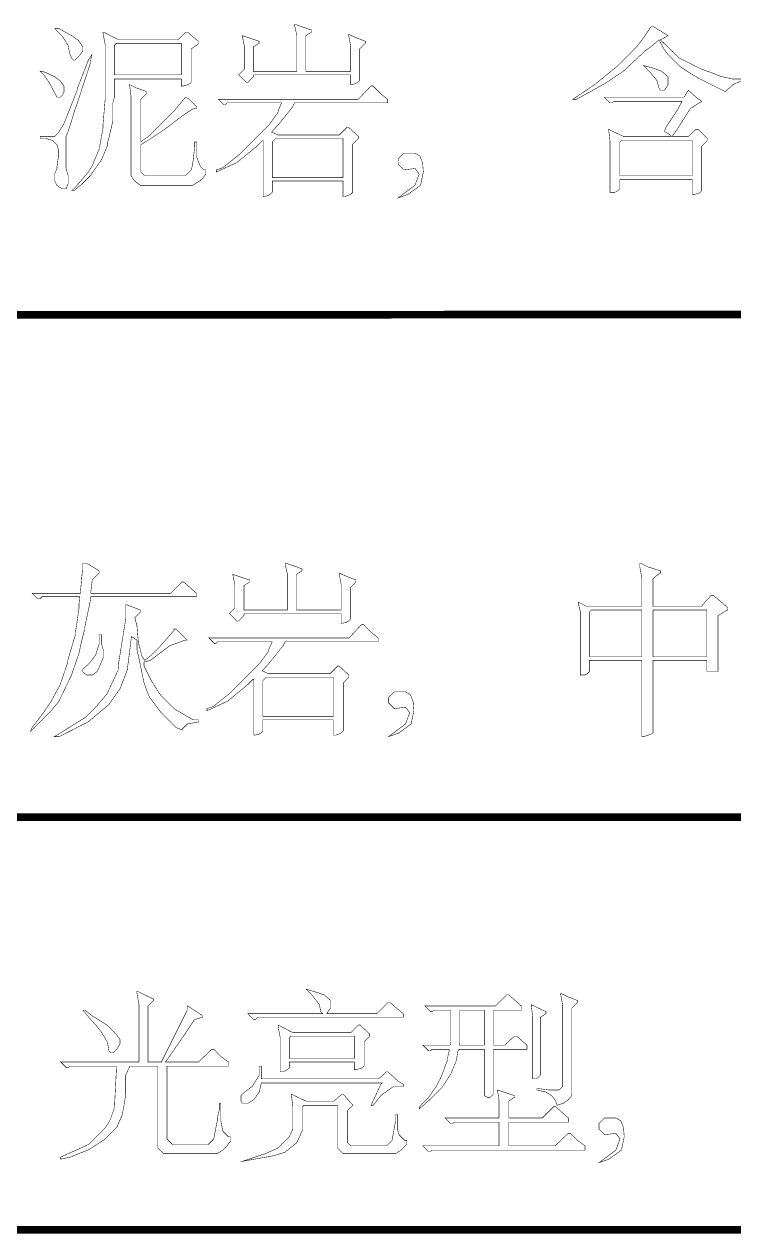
# Model space of a CAD drawing. Extents: x 94 to 452, y -72 to 1042.
# Drawn here: x 237.5 to 251.42, y 119.26 to 143.01 of the extents above; entities that cross this region are included whole.
import ezdxf

# ---------------------------------------------------------------- set-up
doc = ezdxf.new("R2010")
doc.units = 0
doc.header["$MEASUREMENT"] = 0
doc.layers.add('TREE_LAYER', color=7, linetype='Continuous')

msp = doc.modelspace()

# ---------------------------------------------------------------- linework, layer by layer
at = {"layer": 'TREE_LAYER'}
for points, const_width, elevation in [([(242.818463, 143.002322), (242.804738, 143.002322), (242.804738, 142.974871), (242.845914, 142.79644), (242.845914, 142.082714), (242.832189, 142.082714), (242.008659, 142.082714), (241.994934, 142.082714), (241.994934, 142.563107), (242.104738, 142.631734), (242.104738, 142.631734), (242.104738, 142.67291), (241.775326, 142.782714), (241.816502, 142.576832), (241.816502, 142.123891), (241.706698, 142.014087), (241.857679, 141.863107), (241.88513, 141.863107), (241.994934, 141.97291), (241.994934, 142.000361), (242.008659, 142.014087), (243.902777, 142.014087), (243.902777, 142.000361), (243.902777, 141.82193), (243.98513, 141.835656), (244.040032, 141.863107), (244.081208, 141.904283), (244.081208, 142.52193), (244.191012, 142.631734), (244.191012, 142.67291), (244.012581, 142.741538), (243.8616, 142.810165), (243.902777, 142.576832), (243.902777, 142.082714), (243.902777, 142.082714), (243.024345, 142.082714), (243.024345, 142.082714), (243.024345, 142.782714), (243.134149, 142.851342), (243.134149, 142.851342), (243.134149, 142.892518), (242.818463, 143.002322), (242.818463, 143.002322)], 0.01, 73), ([(249.845914, 142.961146), (249.804738, 142.961146), (249.791012, 142.94742), (249.653757, 142.741538), (249.516502, 142.563107), (249.132189, 142.178793), (248.692973, 141.82193), (248.267483, 141.533695), (248.33611, 141.533695), (248.734149, 141.753303), (248.926306, 141.863107), (249.255718, 142.082714), (249.694934, 142.494479), (249.73611, 142.52193), (249.832189, 142.590558), (249.955718, 142.700361), (250.051796, 142.52193), (250.134149, 142.412126), (250.367483, 142.178793), (250.573365, 142.041538), (250.738071, 141.945459), (251.25964, 141.684675), (251.41062, 141.82193), (251.589051, 141.904283)], 0.01, 73), ([(251.630228, 141.931734), (251.396894, 141.931734), (251.218463, 141.97291), (251.191012, 141.97291), (251.026306, 142.041538), (250.792973, 142.123891), (250.353757, 142.343499), (249.983169, 142.700361), (250.134149, 142.782714), (249.845914, 142.961146), (249.845914, 142.961146)], 0.01, 73), ([(238.179247, 142.919969), (238.096894, 142.919969), (238.247875, 142.768989), (238.357679, 142.590558), (238.38513, 142.439577), (238.426306, 142.343499), (238.467483, 142.302322), (238.494934, 142.302322), (238.577287, 142.384675), (238.645914, 142.480754), (238.645914, 142.563107), (238.563561, 142.686636), (238.426306, 142.782714), (238.179247, 142.919969), (238.179247, 142.919969)], 0.01, 73), ([(239.057679, 142.851342), (239.043953, 142.851342), (239.043953, 142.823891), (239.08513, 142.604283), (239.08513, 141.533695), (239.043953, 141.053303), (239.043953, 140.97095), (238.975326, 140.600361), (238.975326, 140.57291), (238.824345, 140.216048), (238.755718, 140.106244), (238.53611, 139.845459), (238.426306, 139.735656), (238.467483, 139.735656), (238.632189, 139.87291), (238.796894, 140.037616), (239.016502, 140.353303), (239.126306, 140.614087), (239.126306, 140.668989), (239.153757, 140.751342), (239.194934, 140.929773), (239.23611, 141.108205), (239.23611, 141.465067), (239.263561, 141.561146), (239.263561, 141.931734), (239.277287, 141.931734), (240.581208, 141.931734), (240.581208, 141.931734), (240.581208, 141.794479), (240.622385, 141.794479), (240.718463, 141.82193), (240.773365, 141.863107), (240.773365, 142.52193), (240.91062, 142.618008), (240.91062, 142.631734), (240.91062, 142.67291), (240.704738, 142.851342), (240.663561, 142.851342), (240.512581, 142.700361), (239.345914, 142.700361), (239.057679, 142.851342), (239.057679, 142.851342)], 0.01, 73), ([(239.304738, 142.631734), (239.304738, 142.631734), (240.581208, 142.631734), (240.581208, 142.631734), (240.581208, 142.014087), (240.581208, 142.014087), (239.277287, 142.014087), (239.263561, 142.014087), (239.263561, 142.590558), (239.304738, 142.631734), (239.304738, 142.631734)], 0.01, 73), ([(238.824345, 142.412126), (238.755718, 142.302322), (238.53611, 141.739577), (238.53611, 141.712126), (238.275326, 141.053303), (238.165522, 140.874871), (238.096894, 140.806244), (237.808659, 140.806244), (237.808659, 140.765067), (237.918463, 140.765067), (238.055718, 140.723891), (238.138071, 140.641538), (238.165522, 140.545459), (238.165522, 140.394479), (238.138071, 140.202322), (238.138071, 140.174871), (238.096894, 140.078793), (238.096894, 139.927812), (238.138071, 139.845459), (238.234149, 139.776832), (238.316502, 139.776832), (238.357679, 139.87291), (238.357679, 140.037616), (238.316502, 140.174871), (238.316502, 140.806244), (238.357679, 140.902322), (238.398855, 141.025852), (238.494934, 141.341538), (238.522385, 141.410165), (238.796894, 142.24742), (238.796894, 142.274871), (238.824345, 142.412126), (238.824345, 142.412126)], 0.01, 73), ([(237.849836, 142.082714), (237.808659, 142.082714), (237.891012, 142.000361), (237.987091, 141.863107), (238.138071, 141.574871), (238.206698, 141.574871), (238.247875, 141.616048), (238.275326, 141.67095), (238.275326, 141.794479), (238.206698, 141.890558), (238.096894, 141.97291), (237.95964, 142.041538), (237.849836, 142.082714), (237.849836, 142.082714)], 0.01, 73), ([(249.667483, 142.192518), (249.653757, 142.192518), (249.777287, 142.068989), (249.914542, 141.904283), (249.955718, 141.753303), (249.983169, 141.712126), (250.065522, 141.712126), (250.134149, 141.82193), (250.134149, 141.97291), (250.01062, 142.082714), (249.818463, 142.151342), (249.763561, 142.165067), (249.667483, 142.192518), (249.667483, 142.192518)], 0.01, 73), ([(239.565522, 141.82193), (239.565522, 141.82193), (239.565522, 141.808205), (239.592973, 141.588597), (239.592973, 140.037616), (239.6616, 139.927812), (239.771404, 139.845459), (240.800816, 139.845459), (240.869443, 139.886636), (240.979247, 139.955263), (241.0616, 140.065067), (241.0616, 140.14742), (241.020424, 140.14742), (240.951796, 140.216048), (240.883169, 140.394479), (240.883169, 140.69644), (240.841992, 140.69644), (240.841992, 140.600361), (240.800816, 140.243499), (240.773365, 140.14742), (240.663561, 140.037616), (239.853757, 140.037616), (239.78513, 140.106244), (239.78513, 140.641538), (239.922385, 140.723891), (240.251796, 140.943499), (240.594934, 141.204283), (240.800816, 141.341538), (240.883169, 141.355263), (240.883169, 141.382714), (240.732189, 141.533695), (240.663561, 141.574871), (240.443953, 141.314087), (239.922385, 140.792518), (239.812581, 140.723891), (239.78513, 140.69644), (239.78513, 140.710165), (239.78513, 141.533695), (239.894934, 141.643499), (239.894934, 141.684675), (239.702777, 141.753303), (239.565522, 141.82193), (239.565522, 141.82193)], 0.01, 73), ([(244.341992, 141.794479), (244.300816, 141.794479), (244.053757, 141.533695), (241.308659, 141.533695), (241.418463, 141.423891), (241.445914, 141.423891), (241.487091, 141.465067), (242.543953, 141.465067), (242.543953, 141.451342), (242.489051, 141.327812), (242.475326, 141.27291), (242.296894, 141.025852), (241.734149, 140.463107), (241.391012, 140.188597), (241.267483, 140.14742), (241.267483, 140.106244), (241.624345, 140.27095), (241.679247, 140.298401), (242.063561, 140.614087), (242.173365, 140.723891), (242.187091, 140.723891), (242.187091, 139.625852), (242.269443, 139.639577), (242.324345, 139.667028), (242.365522, 139.708205), (242.365522, 139.914087), (242.365522, 139.927812), (243.751796, 139.927812), (243.751796, 139.914087), (243.751796, 139.625852), (243.792973, 139.625852), (243.902777, 139.667028), (243.943953, 139.708205), (243.943953, 140.655263), (244.053757, 140.765067), (244.053757, 140.806244), (243.8616, 140.984675), (243.834149, 140.984675), (243.683169, 140.833695), (242.475326, 140.833695), (242.351796, 140.888597), (242.489051, 141.039577), (242.763561, 141.382714), (242.804738, 141.465067), (244.630228, 141.465067), (244.630228, 141.533695), (244.492973, 141.643499), (244.341992, 141.794479), (244.341992, 141.794479)], 0.01, 73), ([(250.532189, 141.712126), (250.449836, 141.574871), (248.88513, 141.574871), (248.994934, 141.465067), (249.03611, 141.465067), (249.077287, 141.492518), (250.408659, 141.492518), (250.408659, 141.492518), (250.312581, 141.314087), (250.092973, 140.984675), (250.065522, 140.916048), (250.065522, 140.902322), (250.175326, 140.833695), (250.202777, 140.806244), (250.202777, 140.806244), (249.255718, 140.806244), (248.967483, 140.943499), (248.994934, 140.710165), (248.994934, 139.708205), (249.091012, 139.708205), (249.145914, 139.735656), (249.187091, 139.776832), (249.187091, 139.955263), (249.187091, 139.955263), (250.600816, 139.955263), (250.614542, 139.955263), (250.614542, 139.667028), (250.655718, 139.667028), (250.751796, 139.694479), (250.792973, 139.735656), (250.792973, 140.614087), (250.902777, 140.723891), (250.902777, 140.765067), (250.724345, 140.943499), (250.683169, 140.943499), (250.532189, 140.806244), (250.216502, 140.806244), (250.216502, 140.806244), (250.312581, 140.943499), (250.573365, 141.355263), (250.792973, 141.492518), (250.683169, 141.574871), (250.532189, 141.712126), (250.532189, 141.712126)], 0.01, 73), ([(242.434149, 140.765067), (242.434149, 140.765067), (243.751796, 140.765067), (243.751796, 140.765067), (243.751796, 139.99644), (243.751796, 139.99644), (242.365522, 139.99644), (242.365522, 139.99644), (242.365522, 140.69644), (242.434149, 140.765067), (242.434149, 140.765067)], 0.01, 73), ([(249.214542, 140.723891), (249.214542, 140.723891), (250.600816, 140.723891), (250.614542, 140.723891), (250.614542, 140.037616), (250.600816, 140.037616), (249.187091, 140.037616), (249.187091, 140.037616), (249.187091, 140.69644), (249.214542, 140.723891), (249.214542, 140.723891)], 0.01, 73), ([(245.165522, 140.476832), (244.945914, 140.476832), (244.83611, 140.367028), (244.83611, 140.257224), (244.945914, 140.14742), (245.165522, 140.174871), (245.247875, 140.065067), (245.165522, 139.845459), (244.83611, 139.598401), (245.028267, 139.667028), (245.275326, 139.845459), (245.330228, 140.106244), (245.316502, 140.284675), (245.2616, 140.42193), (245.165522, 140.476832), (245.165522, 140.476832)], 0.01, 73), ([(221.22612, 137.294636), (399.22612, 137.377772)], 0.15, 178.000019), ([(238.721533, 132.427923), (238.63918, 132.427923), (238.63918, 132.290668), (238.598003, 131.837727), (237.650944, 131.837727), (237.760748, 131.727923), (237.801925, 131.727923), (237.843101, 131.7691), (238.584278, 131.7691), (238.584278, 131.755374), (238.570552, 131.618119), (238.570552, 131.535766), (238.501925, 131.0691), (238.501925, 131.027923), (238.350944, 130.52008), (238.350944, 130.478904), (238.199964, 130.039688), (238.021533, 129.710276), (237.870552, 129.490668), (237.650944, 129.202433), (237.623494, 129.133806), (238.035258, 129.54557), (238.172513, 129.710276), (238.419572, 130.218119), (238.570552, 130.657335), (238.611729, 130.849492), (238.680356, 131.124002), (238.680356, 131.151453), (238.79016, 131.673021), (238.803886, 131.7691), (240.876435, 131.7691), (240.876435, 131.837727), (240.629376, 132.057335), (240.588199, 132.057335), (240.368592, 131.837727), (238.803886, 131.837727), (238.803886, 131.865178), (238.831337, 132.098511), (238.968592, 132.235766), (238.968592, 132.276943), (238.721533, 132.427923), (238.721533, 132.427923)], 0.01, 74), ([(242.633297, 132.427923), (242.619572, 132.427923), (242.619572, 132.400472), (242.660748, 132.222041), (242.660748, 131.508315), (242.647023, 131.508315), (241.823494, 131.508315), (241.809768, 131.508315), (241.809768, 131.988708), (241.919572, 132.057335), (241.919572, 132.057335), (241.919572, 132.098511), (241.59016, 132.208315), (241.631337, 132.002433), (241.631337, 131.549492), (241.521533, 131.439688), (241.672513, 131.288708), (241.699964, 131.288708), (241.809768, 131.398511), (241.809768, 131.425962), (241.823494, 131.439688), (243.717611, 131.439688), (243.717611, 131.425962), (243.717611, 131.247531), (243.799964, 131.261257), (243.854866, 131.288708), (243.896043, 131.329884), (243.896043, 131.947531), (244.005846, 132.057335), (244.005846, 132.098511), (243.827415, 132.167139), (243.676435, 132.235766), (243.717611, 132.002433), (243.717611, 131.508315), (243.717611, 131.508315), (242.83918, 131.508315), (242.83918, 131.508315), (242.83918, 132.208315), (242.948984, 132.276943), (242.948984, 132.276943), (242.948984, 132.318119), (242.633297, 132.427923), (242.633297, 132.427923)], 0.01, 74), ([(249.592121, 132.427923), (249.578395, 132.427923), (249.578395, 132.359296), (249.619572, 132.139688), (249.619572, 131.590668), (249.619572, 131.576943), (248.548984, 131.576943), (248.384278, 131.659296), (248.370552, 131.659296), (248.370552, 131.64557), (248.411729, 131.480864), (248.411729, 130.231845), (248.494082, 130.231845), (248.548984, 130.259296), (248.59016, 130.300472), (248.59016, 130.52008), (248.603886, 130.52008), (249.619572, 130.52008), (249.619572, 130.52008), (249.619572, 129.024002), (249.660748, 129.024002), (249.784278, 129.065178), (249.83918, 129.092629), (249.83918, 130.52008), (249.83918, 130.52008), (250.896043, 130.52008), (250.896043, 130.52008), (250.896043, 130.300472), (251.11565, 130.300472), (251.11565, 131.398511), (251.294082, 131.508315), (251.307807, 131.508315), (251.307807, 131.549492), (251.170552, 131.673021), (251.019572, 131.796551), (250.978395, 131.796551), (250.786239, 131.576943), (249.83918, 131.576943), (249.83918, 131.590668), (249.83918, 132.125962), (249.976435, 132.235766), (249.99016, 132.235766), (249.99016, 132.276943), (249.770552, 132.34557), (249.756827, 132.34557), (249.592121, 132.427923), (249.592121, 132.427923)], 0.01, 74), ([(239.49016, 131.618119), (239.49016, 131.618119), (239.49016, 131.34361), (239.352905, 130.492629), (239.33918, 130.327923), (239.119572, 129.861257), (238.899964, 129.600472), (238.707807, 129.408315), (238.09016, 129.024002), (238.186239, 129.024002), (238.748984, 129.312237), (239.160748, 129.655374), (239.380356, 129.971061), (239.517611, 130.327923), (239.558788, 130.64361), (239.599964, 130.986747), (239.709768, 130.918119), (239.709768, 130.725962), (239.750944, 130.547531), (239.847023, 130.080864), (239.943101, 129.82008), (239.970552, 129.778904), (240.176435, 129.504394), (240.478395, 129.202433), (240.574474, 129.161257), (240.588199, 129.161257), (240.698003, 129.271061), (240.917611, 129.312237), (240.917611, 129.353413), (240.807807, 129.353413), (240.437219, 129.573021), (240.176435, 129.833806), (239.998003, 130.108315), (239.847023, 130.410276), (239.847023, 130.478904), (239.860748, 130.492629), (239.970552, 130.52008), (240.354866, 130.808315), (240.656827, 130.918119), (240.698003, 130.918119), (240.478395, 131.137727), (240.437219, 131.137727), (240.437219, 131.110276), (240.148984, 130.780864), (239.984278, 130.616159), (239.860748, 130.52008), (239.805846, 130.602433), (239.737219, 130.876943), (239.709768, 131.192629), (239.668592, 131.357335), (239.668592, 131.357335), (239.778395, 131.467139), (239.778395, 131.508315), (239.49016, 131.618119), (239.49016, 131.618119)], 0.01, 74), ([(248.631337, 131.508315), (248.631337, 131.508315), (249.619572, 131.508315), (249.619572, 131.508315), (249.619572, 130.602433), (249.619572, 130.588708), (248.603886, 130.588708), (248.59016, 130.602433), (248.59016, 131.467139), (248.631337, 131.508315), (248.631337, 131.508315)], 0.01, 74), ([(249.83918, 131.508315), (249.83918, 131.508315), (250.896043, 131.508315), (250.896043, 131.508315), (250.896043, 130.602433), (250.896043, 130.588708), (249.83918, 130.588708), (249.83918, 130.602433), (249.83918, 131.508315), (249.83918, 131.508315)], 0.01, 74), ([(244.156827, 131.22008), (244.11565, 131.22008), (243.868592, 130.959296), (241.123494, 130.959296), (241.233297, 130.849492), (241.260748, 130.849492), (241.301925, 130.890668), (242.358788, 130.890668), (242.358788, 130.876943), (242.303886, 130.753413), (242.29016, 130.698511), (242.111729, 130.451453), (241.548984, 129.888708), (241.205846, 129.614198), (241.082317, 129.573021), (241.082317, 129.531845), (241.43918, 129.696551), (241.494082, 129.724002), (241.878395, 130.039688), (241.988199, 130.149492), (242.001925, 130.149492), (242.001925, 129.051453), (242.084278, 129.065178), (242.13918, 129.092629), (242.180356, 129.133806), (242.180356, 129.339688), (242.180356, 129.353413), (243.566631, 129.353413), (243.566631, 129.339688), (243.566631, 129.051453), (243.607807, 129.051453), (243.717611, 129.092629), (243.758788, 129.133806), (243.758788, 130.080864), (243.868592, 130.190668), (243.868592, 130.231845), (243.676435, 130.410276), (243.648984, 130.410276), (243.498003, 130.259296), (242.29016, 130.259296), (242.166631, 130.314198), (242.303886, 130.465178), (242.578395, 130.808315), (242.619572, 130.890668), (244.445062, 130.890668), (244.445062, 130.959296), (244.307807, 131.0691), (244.156827, 131.22008), (244.156827, 131.22008)], 0.01, 74), ([(239.009768, 131.027923), (238.968592, 131.027923), (238.968592, 130.849492), (238.899964, 130.629884), (238.79016, 130.478904), (238.63918, 130.341649), (238.63918, 130.300472), (238.721533, 130.231845), (238.831337, 130.231845), (238.927415, 130.300472), (239.009768, 130.478904), (239.050944, 130.588708), (239.050944, 130.712237), (239.009768, 130.849492), (239.009768, 131.027923), (239.009768, 131.027923)], 0.01, 74), ([(242.248984, 130.190668), (242.248984, 130.190668), (243.566631, 130.190668), (243.566631, 130.190668), (243.566631, 129.422041), (243.566631, 129.422041), (242.180356, 129.422041), (242.180356, 129.422041), (242.180356, 130.122041), (242.248984, 130.190668), (242.248984, 130.190668)], 0.01, 74), ([(244.980356, 129.902433), (244.760748, 129.902433), (244.650944, 129.792629), (244.650944, 129.682825), (244.760748, 129.573021), (244.980356, 129.600472), (245.062709, 129.490668), (244.980356, 129.271061), (244.650944, 129.024002), (244.843101, 129.092629), (245.09016, 129.271061), (245.145062, 129.531845), (245.131337, 129.710276), (245.076435, 129.847531), (244.980356, 129.902433), (244.980356, 129.902433)], 0.01, 74), ([(221.22612, 127.44381), (399.22612, 127.44381)], 0.15, 178), ([(239.720642, 124.023612), (239.706917, 124.023612), (239.706917, 123.996161), (239.748093, 123.776553), (239.748093, 122.637337), (239.748093, 122.637337), (238.210838, 122.637337), (238.320642, 122.527533), (238.361819, 122.527533), (238.38927, 122.554984), (239.308878, 122.554984), (239.308878, 122.554984), (239.267701, 121.74518), (239.199074, 121.539298), (239.157897, 121.456945), (239.08927, 121.347141), (238.759858, 121.017729), (238.210838, 120.770671), (238.210838, 120.729494), (238.402995, 120.770671), (238.773583, 120.921651), (239.08927, 121.127533), (239.308878, 121.347141), (239.418681, 121.5942), (239.459858, 121.813808), (239.487309, 121.992239), (239.487309, 122.376553), (239.569662, 122.554984), (240.104956, 122.554984), (240.118681, 122.554984), (240.118681, 120.949102), (240.228485, 120.839298), (241.285348, 120.839298), (241.395152, 120.907925), (241.477505, 120.990278), (241.546132, 121.086357), (241.546132, 121.16871), (241.504956, 121.16871), (241.395152, 121.278514), (241.353976, 121.484396), (241.353976, 121.827533), (241.326525, 121.827533), (241.326525, 121.704004), (241.285348, 121.525573), (241.285348, 121.484396), (241.216721, 121.127533), (241.106917, 121.017729), (240.406917, 121.017729), (240.297113, 121.127533), (240.297113, 122.554984), (240.297113, 122.554984), (241.504956, 122.554984), (241.504956, 122.637337), (241.353976, 122.747141), (241.216721, 122.884396), (241.175544, 122.884396), (240.91476, 122.637337), (240.269662, 122.637337), (240.269662, 122.637337), (240.612799, 123.131455), (240.832407, 123.460867), (240.859858, 123.474592), (240.997113, 123.515769), (240.983387, 123.556945), (240.708878, 123.735376), (240.695152, 123.735376), (240.695152, 123.653024), (240.187309, 122.637337), (240.187309, 122.637337), (239.94025, 122.637337), (239.926525, 122.637337), (239.926525, 123.735376), (240.036328, 123.84518), (240.036328, 123.872631), (239.857897, 123.954984), (239.720642, 124.023612), (239.720642, 124.023612)], 0.01, 75), ([(243.042211, 124.064788), (243.028485, 124.064788), (243.152015, 123.941259), (243.28927, 123.762827), (243.316721, 123.625573), (243.357897, 123.584396), (243.344172, 123.584396), (241.88927, 123.584396), (241.999074, 123.474592), (242.04025, 123.474592), (242.081427, 123.515769), (244.936328, 123.515769), (244.936328, 123.584396), (244.675544, 123.804004), (244.634368, 123.804004), (244.41476, 123.584396), (243.44025, 123.584396), (243.44025, 123.584396), (243.44025, 123.598122), (243.508878, 123.6942), (243.508878, 123.84518), (243.385348, 123.954984), (243.179466, 124.023612), (243.124564, 124.037337), (243.042211, 124.064788), (243.042211, 124.064788)], 0.01, 75), ([(247.008878, 123.954984), (246.967701, 123.954984), (246.748093, 123.735376), (245.361819, 123.735376), (245.471623, 123.625573), (245.499074, 123.625573), (245.54025, 123.653024), (245.869662, 123.653024), (245.869662, 123.653024), (245.869662, 123.021651), (245.855936, 122.966749), (245.320642, 122.966749), (245.430446, 122.856945), (245.471623, 122.856945), (245.499074, 122.884396), (245.828485, 122.884396), (245.842211, 122.870671), (245.81476, 122.760867), (245.801034, 122.664788), (245.677505, 122.335376), (245.581427, 122.156945), (245.430446, 121.937337), (245.252015, 121.758906), (245.252015, 121.717729), (245.485348, 121.923612), (245.69123, 122.129494), (245.869662, 122.404004), (245.979466, 122.664788), (246.006917, 122.84322), (246.020642, 122.856945), (246.020642, 122.884396), (246.034368, 122.884396), (246.528485, 122.884396), (246.528485, 122.884396), (246.528485, 121.978514), (246.597113, 121.937337), (246.638289, 121.937337), (246.706917, 122.005965), (246.706917, 122.884396), (246.720642, 122.884396), (247.36574, 122.884396), (247.36574, 122.966749), (247.159858, 123.14518), (247.118681, 123.14518), (246.926525, 122.966749), (246.720642, 122.966749), (246.706917, 122.966749), (246.706917, 123.653024), (246.720642, 123.653024), (247.255936, 123.653024), (247.255936, 123.735376), (247.008878, 123.954984), (247.008878, 123.954984)], 0.01, 75), ([(248.038289, 123.982435), (248.024564, 123.982435), (248.024564, 123.96871), (248.06574, 123.749102), (248.06574, 122.156945), (247.997113, 122.088318), (247.79123, 122.088318), (247.585348, 122.115769), (247.557897, 122.115769), (247.557897, 122.088318), (247.736328, 122.047141), (247.846132, 121.978514), (247.91476, 121.896161), (247.955936, 121.786357), (248.079466, 121.827533), (248.175544, 121.896161), (248.244172, 121.978514), (248.244172, 123.6942), (248.353976, 123.804004), (248.353976, 123.84518), (248.175544, 123.913808), (248.038289, 123.982435), (248.038289, 123.982435)], 0.01, 75), ([(247.448093, 123.762827), (247.448093, 123.762827), (247.448093, 123.749102), (247.475544, 123.529494), (247.475544, 122.307925), (247.557897, 122.307925), (247.626525, 122.376553), (247.626525, 123.515769), (247.736328, 123.584396), (247.736328, 123.584396), (247.736328, 123.625573), (247.448093, 123.762827), (247.448093, 123.762827)], 0.01, 75), ([(238.69123, 123.653024), (238.650054, 123.653024), (238.787309, 123.488318), (238.910838, 123.351063), (239.006917, 123.227533), (239.116721, 123.049102), (239.130446, 123.021651), (239.157897, 122.856945), (239.199074, 122.815769), (239.24025, 122.815769), (239.322603, 122.898122), (239.377505, 122.9942), (239.377505, 123.076553), (239.308878, 123.172631), (239.116721, 123.364788), (238.828485, 123.54322), (238.69123, 123.653024), (238.69123, 123.653024)], 0.01, 75), ([(246.048093, 123.653024), (246.061819, 123.653024), (246.528485, 123.653024), (246.528485, 123.653024), (246.528485, 122.966749), (246.528485, 122.966749), (246.048093, 122.966749), (246.034368, 122.966749), (246.048093, 123.021651), (246.048093, 123.653024), (246.048093, 123.653024)], 0.01, 75), ([(242.479466, 123.364788), (242.479466, 123.364788), (242.479466, 123.337337), (242.520642, 123.117729), (242.520642, 122.44518), (242.58927, 122.44518), (242.657897, 122.486357), (242.699074, 122.527533), (242.699074, 122.623612), (242.699074, 122.637337), (243.975544, 122.637337), (243.975544, 122.623612), (243.975544, 122.486357), (244.016721, 122.486357), (244.112799, 122.513808), (244.167701, 122.554984), (244.167701, 123.035376), (244.277505, 123.14518), (244.277505, 123.186357), (244.085348, 123.364788), (244.057897, 123.364788), (243.906917, 123.213808), (242.767701, 123.213808), (242.479466, 123.364788), (242.479466, 123.364788)], 0.01, 75), ([(242.726525, 123.14518), (242.74025, 123.14518), (243.975544, 123.14518), (243.975544, 123.14518), (243.975544, 122.705965), (243.975544, 122.705965), (242.699074, 122.705965), (242.699074, 122.705965), (242.699074, 123.104004), (242.726525, 123.14518), (242.726525, 123.14518)], 0.01, 75), ([(242.150054, 122.554984), (242.108878, 122.554984), (242.108878, 122.376553), (241.971623, 122.156945), (241.820642, 122.047141), (241.752015, 121.978514), (241.752015, 121.86871), (241.779466, 121.827533), (241.88927, 121.827533), (241.999074, 121.896161), (242.012799, 121.909886), (242.108878, 122.047141), (242.150054, 122.225573), (244.524564, 122.225573), (244.524564, 122.225573), (244.497113, 122.198122), (244.469662, 122.14322), (244.304956, 121.786357), (244.346132, 121.786357), (244.497113, 121.978514), (244.744172, 122.156945), (244.744172, 122.156945), (244.936328, 122.156945), (244.936328, 122.198122), (244.826525, 122.266749), (244.634368, 122.44518), (244.606917, 122.44518), (244.455936, 122.307925), (242.150054, 122.307925), (242.150054, 122.307925), (242.150054, 122.554984), (242.150054, 122.554984)], 0.01, 75), ([(246.78927, 122.088318), (246.78927, 122.088318), (246.78927, 122.060867), (246.816721, 121.882435), (246.816721, 121.539298), (246.816721, 121.539298), (245.759858, 121.539298), (245.869662, 121.429494), (245.910838, 121.429494), (245.938289, 121.456945), (246.816721, 121.456945), (246.816721, 121.456945), (246.816721, 120.990278), (246.816721, 120.990278), (245.320642, 120.990278), (245.430446, 120.880474), (245.471623, 120.880474), (245.499074, 120.907925), (248.504956, 120.907925), (248.504956, 120.990278), (248.353976, 121.100082), (248.216721, 121.237337), (248.175544, 121.237337), (247.91476, 120.990278), (247.008878, 120.990278), (247.008878, 120.990278), (247.008878, 121.456945), (247.008878, 121.456945), (248.175544, 121.456945), (248.175544, 121.539298), (247.928485, 121.758906), (247.887309, 121.758906), (247.667701, 121.539298), (247.008878, 121.539298), (247.008878, 121.539298), (247.008878, 121.86871), (247.104956, 121.937337), (247.118681, 121.937337), (247.118681, 121.978514), (246.78927, 122.088318), (246.78927, 122.088318)], 0.01, 75), ([(242.74025, 122.005965), (242.74025, 122.005965), (242.74025, 121.992239), (242.767701, 121.772631), (242.767701, 121.31969), (242.699074, 121.16871), (242.479466, 120.949102), (242.232407, 120.839298), (241.779466, 120.688318), (242.397113, 120.798122), (242.616721, 120.866749), (242.836328, 121.04518), (242.863779, 121.086357), (242.959858, 121.305965), (242.959858, 121.758906), (242.987309, 121.786357), (243.646132, 121.786357), (243.646132, 121.786357), (243.646132, 120.949102), (243.755936, 120.839298), (244.785348, 120.839298), (244.895152, 120.907925), (245.004956, 121.017729), (245.004956, 121.100082), (244.963779, 121.100082), (244.853976, 121.209886), (244.826525, 121.305965), (244.826525, 121.607925), (244.785348, 121.607925), (244.785348, 121.484396), (244.716721, 121.100082), (244.606917, 120.990278), (243.906917, 120.990278), (243.838289, 121.058906), (243.838289, 121.676553), (243.948093, 121.786357), (243.755936, 122.005965), (243.728485, 122.005965), (243.577505, 121.86871), (243.028485, 121.86871), (242.74025, 122.005965), (242.74025, 122.005965)], 0.01, 75), ([(249.108878, 121.539298), (248.88927, 121.539298), (248.779466, 121.429494), (248.779466, 121.31969), (248.88927, 121.209886), (249.108878, 121.237337), (249.19123, 121.127533), (249.108878, 120.907925), (248.779466, 120.660867), (248.971623, 120.729494), (249.218681, 120.907925), (249.273583, 121.16871), (249.259858, 121.347141), (249.204956, 121.484396), (249.108878, 121.539298), (249.108878, 121.539298)], 0.01, 75), ([(221.22612, 119.339788), (399.22612, 119.339788)], 0.15, 178)]:
    msp.add_lwpolyline(points, dxfattribs=dict(at, const_width=const_width, elevation=elevation))

doc.saveas('drawing.dxf')
